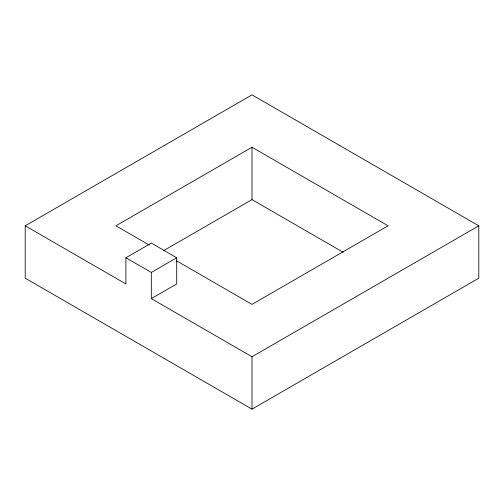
<?xml version="1.0" encoding="UTF-8"?>
<svg xmlns="http://www.w3.org/2000/svg" width="504" height="504" viewBox="0 0 504 504"><rect width="100%" height="100%" fill="white"/><g stroke="black" fill="none" stroke-linecap="round" stroke-linejoin="round"><path stroke-width="0.76" d="M25.2 225.811L252 94.872L478.8 225.811L478.8 278.189L252 409.128L25.2 278.189L25.2 225.811L125.912 283.954L125.912 257.771L151.307 243.104L176.709 257.771L176.709 283.954L151.307 298.62L151.307 272.431L125.912 257.771M176.476 260.77L252 304.378L388.08 225.811L252 147.244L115.92 225.811L149.26 245.057M163.548 250.69L252 199.622L343.174 252.265M151.307 272.431L176.709 257.771M151.307 298.62L252 356.75L478.8 225.811M252 147.244L252 199.622M252 356.75L252 409.128"/></g></svg>
